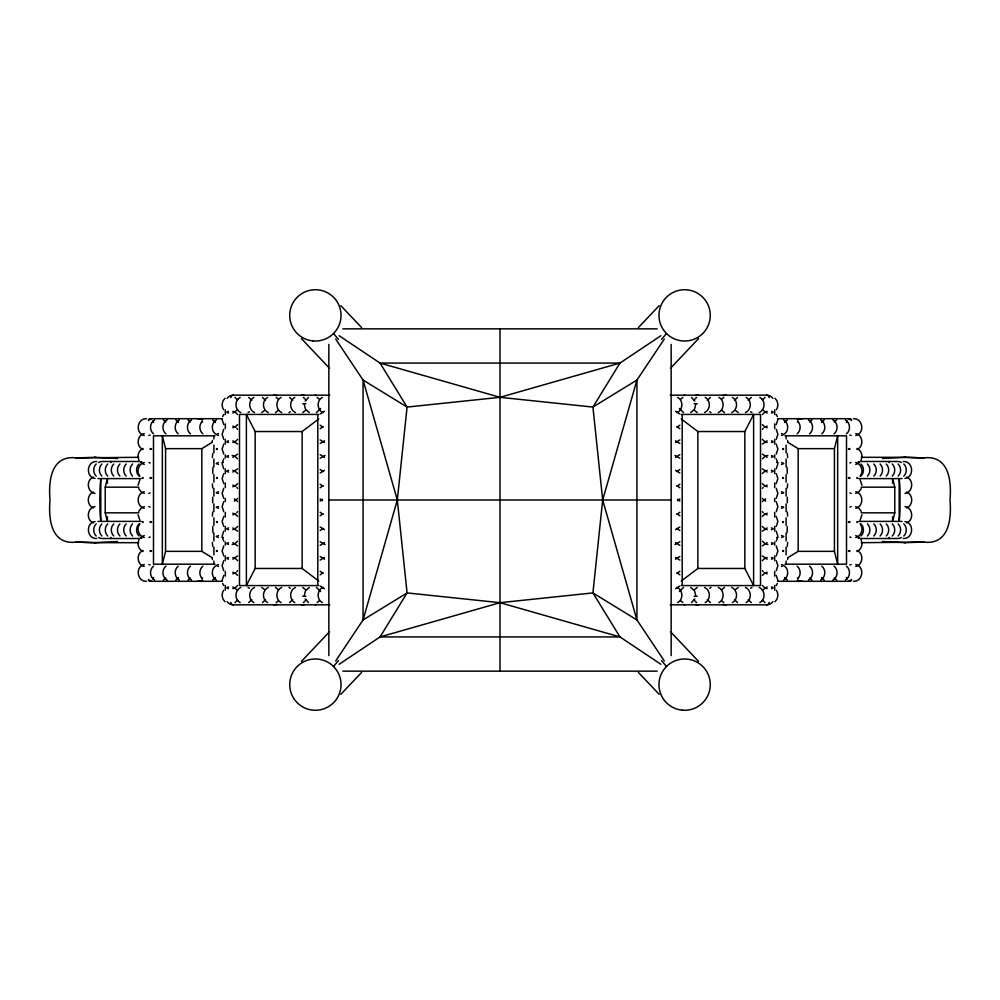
<?xml version="1.0" encoding="UTF-8"?>
<svg xmlns="http://www.w3.org/2000/svg" width="1000" height="1000" viewBox="0 0 1000 1000"><rect width="100%" height="100%" fill="white"/><g stroke="black" fill="none" stroke-linecap="round" stroke-linejoin="round"><path stroke-width="1.5" d="M138.038 485.238L139.887 479.9M212.262 441.75L212.362 440.363M212.362 483.85L212.7 487.95M212.362 542.362L212.7 546.475M787.638 457.638L787.3 453.525M787.638 516.15L787.3 512.05M787.638 559.637L787.738 558.25M861.963 514.763L860.113 520.1M223.762 458.812L222.125 463.825L223.762 468.85M222.125 580.45L223.762 575.425M304.3 595.2L305.525 590.812L309.237 587.45M695.7 404.8L694.475 409.188L690.763 412.55M777.875 419.55L776.237 424.575M776.237 541.188L777.875 536.175L776.237 531.15M212.7 453.525L212.362 457.638M212.7 497.275L212.7 502.725M212.7 512.05L212.362 516.15M212.7 526.538L212.938 532.612M787.3 473.462L787.062 467.388M787.3 487.95L787.638 483.85M787.3 502.725L787.3 497.275M787.3 546.475L787.638 542.362M165.575 551.35L162.338 564.188L162.338 435.812L165.575 448.65L165.575 551.35L201.825 551.35L212.288 557.762M834.425 448.65L837.663 435.812L837.663 564.188L834.425 551.35L834.425 448.65L798.175 448.65L787.712 442.238M107.4 516.812L107.4 521.4L105.225 512.837L105.225 487.163L107.4 478.6L107.4 483.188M892.6 483.188L892.6 478.6L894.775 487.163L894.775 512.837L892.6 521.4L892.6 516.812M212.938 467.388L212.7 473.462M787.062 532.612L787.3 526.538M222.675 416.525L223.762 414.538M777.325 583.475L776.237 585.462M138.713 511.413L141.1 508.2L144.275 506.538M139 539.8C136.713 543.938 138.65 549.65 143 551.512M861 460.2C863.288 456.062 861.35 450.35 857 448.488M861.287 488.587L858.9 491.8L855.725 493.462M255.15 568.462L246.388 585.575L246.388 414.425L255.15 431.538L255.15 568.462L302.137 568.462L318.762 581.075M333.525 666.475L338.537 660.537M666.438 333.587L661.462 339.462M744.85 431.538L753.612 414.425L753.612 585.575L744.85 568.462L744.85 431.538L697.862 431.538L681.237 418.925M305.15 401.075L308.562 397.4M320.562 408.525L316.462 412.55M679.438 591.475L683.538 587.45M694.85 598.925L691.438 602.6M335.7 660.913L363.075 619.938L397.312 500L407.075 407.075L380.062 363.075L339.087 335.7M664.3 339.087L636.925 380.062L602.688 500L592.925 592.925L619.938 636.925L660.913 664.3M223.762 429.3L222.125 434.312L223.762 439.325M223.762 444.05L222.125 449.075L223.762 454.087M223.762 473.575L222.125 478.587L223.762 483.6M223.762 488.325L222.125 493.35L223.762 498.363M223.762 501.637L222.125 506.65L223.762 511.675M223.762 516.4L222.125 521.413L223.762 526.425M223.762 531.15L222.125 536.175L223.762 541.188M223.762 545.913L222.125 550.925L223.762 555.95M223.762 560.675L222.125 565.688L223.762 570.7M223.762 590.188C221.15 593.625 221.788 598.962 225.125 601.688M251.762 599.6L248.725 602.6M265.512 599.6L262.462 602.6M292.688 599.6L289.65 602.6M306.438 599.6L303.4 602.6M693.562 400.4L696.6 397.4M707.312 400.4L710.35 397.4M734.488 400.4L737.537 397.4M748.238 400.4L751.275 397.4M776.237 409.812C778.85 406.375 778.213 401.037 774.875 398.312M776.237 439.325L777.875 434.312L776.237 429.3M776.237 454.087L777.875 449.075L776.237 444.05M776.237 468.85L777.875 463.825L776.237 458.812M776.237 483.6L777.875 478.587L776.237 473.575M776.237 498.363L777.875 493.35L776.237 488.325M776.237 511.675L777.875 506.65L776.237 501.637M776.237 526.425L777.875 521.413L776.237 516.4M776.237 555.95L777.875 550.925L776.237 545.913M776.237 570.7L777.875 565.688L776.237 560.675M139.887 523.925C136.075 528.387 138.525 536.125 144.275 537.487M153.675 577.525L152.562 578.85M178.538 577.525L175.825 580.037M215.463 577.525L212.75 580.037M784.538 422.475L787.25 419.963M821.462 422.475L824.175 419.963M846.325 422.475L847.438 421.15M860.113 476.075C863.925 471.613 861.475 463.875 855.725 462.512M237.587 409.812L232.85 413.025M237.587 424.575L236.775 425.487M237.587 439.325L236.775 440.25M237.587 454.087L232.85 457.3M237.587 468.85L232.85 472.062M237.587 483.6L236.775 484.525M237.587 498.363L236.775 499.275M237.587 511.675L236.775 512.587M237.587 526.425L236.775 527.35M237.587 541.188L234.975 543.575L232.2 544.562M237.587 555.95L232.85 559.163M237.587 570.7L236.775 571.625M237.587 585.462L236.775 586.375M237.587 600.212L234.975 602.6M762.412 399.787L765.025 397.4M762.412 414.538L763.225 413.625M762.412 429.3L763.225 428.375M762.412 444.05L767.15 440.838M762.412 458.812L765.025 456.425L767.8 455.438M762.412 473.575L763.225 472.65M762.412 488.325L763.225 487.413M762.412 501.637L763.225 500.725M762.412 516.4L763.225 515.475M762.412 531.15L767.15 527.938M762.412 545.913L767.15 542.7M762.412 560.675L763.225 559.75M762.412 575.425L763.225 574.513M762.412 590.188L767.15 586.975M165.7 578.075L163.388 580.037M190.387 578.075L188.075 580.037M202.638 578.075L201.925 578.85M797.362 421.925L798.075 421.15M809.613 421.925L811.925 419.963M834.3 421.925L836.612 419.963M96.175 464C92.888 467.163 92.888 472.938 96.175 476.1M101.862 464C98.575 467.163 98.575 472.938 101.862 476.1M107.737 464C104.45 467.163 104.45 472.938 107.737 476.1M113.75 464C110.475 467.163 110.475 472.938 113.75 476.1M119.913 464C116.625 467.163 116.625 472.938 119.913 476.1M126.188 464C122.9 467.163 122.9 472.938 126.188 476.1M132.55 464C129.275 467.163 129.275 472.938 132.55 476.1M139 464C135.725 467.163 135.725 472.938 139 476.1M96.175 523.9C92.888 527.062 92.888 532.837 96.175 536M101.862 523.9C98.575 527.062 98.575 532.837 101.862 536M107.737 523.9C104.45 527.062 104.45 532.837 107.737 536M113.75 523.9C110.475 527.062 110.475 532.837 113.75 536M119.913 523.9C116.625 527.062 116.625 532.837 119.913 536M126.188 523.9C122.9 527.062 122.9 532.837 126.188 536M132.55 523.9C129.275 527.062 129.275 532.837 132.55 536M139 523.9C135.725 527.062 135.725 532.837 139 536M861 476.1C864.275 472.938 864.275 467.163 861 464M867.45 476.1C870.725 472.938 870.725 467.163 867.45 464M873.812 476.1C877.1 472.938 877.1 467.163 873.812 464M880.088 476.1C883.375 472.938 883.375 467.163 880.088 464M886.25 476.1C889.525 472.938 889.525 467.163 886.25 464M892.262 476.1C895.55 472.938 895.55 467.163 892.262 464M898.138 476.1C901.425 472.938 901.425 467.163 898.138 464M903.825 476.1C907.113 472.938 907.113 467.163 903.825 464M861 536C864.275 532.837 864.275 527.062 861 523.9M867.45 536C870.725 532.837 870.725 527.062 867.45 523.9M873.812 536C877.1 532.837 877.1 527.062 873.812 523.9M880.088 536C883.375 532.837 883.375 527.062 880.088 523.9M886.25 536C889.525 532.837 889.525 527.062 886.25 523.9M892.262 536C895.55 532.837 895.55 527.062 892.262 523.9M898.138 536C901.425 532.837 901.425 527.062 898.138 523.9M903.825 536C907.113 532.837 907.113 527.062 903.825 523.9M301.425 661.413L329.525 631.712M698.575 338.587L670.475 368.288M659.225 305.613L638.375 327.6M340.775 694.388L361.625 672.4M202.4 421.15C198.825 424.475 199.075 430.8 202.9 433.837M797.6 578.85C801.175 575.525 800.925 569.2 797.1 566.163M264.613 410.387L261.788 412.55M278.363 410.387L275.538 412.55M305.538 410.387L302.725 412.55M320.163 413.963L324.438 411.325M320.163 428.725L322.987 426.562M320.163 443.475L324.438 440.838M320.163 458.237L325.075 455.438M320.163 473L324.438 470.35M320.163 487.75L322.987 485.588M320.163 501.062L322.312 499.25M320.163 515.825L322.987 513.663M320.163 530.575L322.987 528.413M320.163 545.337L324.438 542.7M278.363 600.788L276.212 602.6M320.163 560.1L324.438 557.45M320.163 574.85L322.987 572.688M319.288 600.788L317.15 602.6M680.713 399.212L682.85 397.4M679.837 425.15L677.013 427.312M679.837 439.9L675.562 442.55M721.637 399.212L723.787 397.4M679.837 454.663L675.562 457.3M679.837 469.425L677.013 471.587M679.837 484.175L677.013 486.337M679.837 498.938L677.688 500.75M679.837 512.25L677.013 514.412M679.837 527L675.562 529.65M679.837 541.763L674.925 544.562M679.837 556.525L675.562 559.163M679.837 571.275L677.013 573.438M679.837 586.038L675.562 588.675M694.463 589.612L697.275 587.45M721.637 589.612L724.463 587.45M735.387 589.612L738.213 587.45M225.125 398.312C221.788 401.037 221.15 406.375 223.762 409.812M774.875 601.688C778.213 598.962 778.85 593.625 776.237 590.188M153.537 566.163C149.1 569.612 149.637 577.388 154.637 580.037M165.963 566.163C161.525 569.612 162.062 577.388 167.062 580.037M178.212 566.163C173.775 569.612 174.312 577.388 179.325 580.037M190.463 566.163C186.038 569.612 186.562 577.388 191.575 580.037M202.9 566.163C199.075 569.2 198.825 575.525 202.4 578.85M215.325 566.163C210.888 569.612 211.425 577.388 216.438 580.037M784.675 433.837C789.112 430.387 788.575 422.612 783.562 419.963M797.1 433.837C800.925 430.8 801.175 424.475 797.6 421.15M809.538 433.837C813.962 430.387 813.438 422.612 808.425 419.963M821.787 433.837C826.225 430.387 825.688 422.612 820.675 419.963M834.038 433.837C838.475 430.387 837.938 422.612 832.938 419.963M846.462 433.837C850.9 430.387 850.362 422.612 845.362 419.963M236.225 426.037L232.85 427.788M236.225 440.8L232.85 442.55M236.225 485.075L232.85 486.812M236.225 499.837L234.288 501.1M236.225 527.9L232.85 529.65M236.225 586.938L232.85 588.675M763.775 413.062L767.15 411.325M763.775 472.1L767.15 470.35M763.775 500.163L765.713 498.9M763.775 514.925L767.15 513.188M763.775 559.2L767.15 557.45M763.775 573.962L767.15 572.212M255.15 431.538L302.137 431.538L318.762 418.925M681.237 581.075L697.862 568.462L744.85 568.462M141.1 537.175L144.275 535.525M858.9 462.825L855.725 464.475M660.913 335.7L619.938 363.075L500 397.312L407.075 407.075L363.075 380.062L335.7 339.087M339.087 664.3L380.062 636.925L500 602.688L592.925 592.925L636.925 619.938L664.3 660.913M240.138 397.4C234.288 400.5 234.7 409.988 240.812 412.55M253.875 397.4C248.038 400.5 248.45 409.988 254.562 412.55M267.625 397.4C261.788 400.5 262.2 409.988 268.312 412.55M249.363 411.775L248.038 412.55M281.062 397.4C275.212 400.5 275.637 409.988 281.75 412.55M294.812 397.4C288.962 400.5 289.387 409.988 295.5 412.55M290.3 411.775L288.975 412.55M322.312 397.4C316.462 400.5 316.887 409.988 322.987 412.55M235.613 513.638L232.85 514.888M235.613 572.663L232.85 573.925M764.388 427.337L767.15 426.075M764.388 486.362L767.15 485.112M677.688 602.6C683.538 599.5 683.112 590.013 677.013 587.45M709.7 588.225L711.025 587.45M705.188 602.6C711.038 599.5 710.612 590.013 704.5 587.45M718.938 602.6C724.788 599.5 724.362 590.013 718.25 587.45M750.638 588.225L751.963 587.45M732.375 602.6C738.213 599.5 737.8 590.013 731.688 587.45M746.125 602.6C751.963 599.5 751.55 590.013 745.438 587.45M759.862 602.6C765.713 599.5 765.3 590.013 759.188 587.45M165.575 448.65L201.825 448.65L212.288 442.238M787.712 557.762L798.175 551.35L834.425 551.35M154.637 419.963C149.637 422.612 149.1 430.387 153.537 433.837M167.062 419.963C162.062 422.612 161.525 430.387 165.963 433.837M179.325 419.963C174.312 422.612 173.775 430.387 178.212 433.837M191.575 419.963C186.562 422.612 186.038 430.387 190.463 433.837M151.525 448.725L150.162 449.513M216.438 419.963C211.425 422.612 210.888 430.387 215.325 433.837M151.525 477.713L150.162 478.5M151.525 521.737L150.162 522.525M151.525 550.725L150.162 551.512M848.475 449.275L849.837 448.488M848.475 478.263L849.837 477.475M848.475 522.288L849.837 521.5M783.562 580.037C788.575 577.388 789.112 569.612 784.675 566.163M848.475 551.275L849.837 550.487M808.425 580.037C813.438 577.388 813.962 569.612 809.538 566.163M820.675 580.037C825.688 577.388 826.225 569.612 821.787 566.163M832.938 580.037C837.938 577.388 838.475 569.612 834.038 566.163M845.362 580.037C850.362 577.388 850.9 569.612 846.462 566.163M316.238 604.525L315.225 604.825M683.713 395.5L684.85 395.175M143 448.488C138.65 450.35 136.713 456.062 139 460.2M216.438 434.45L218.5 433.525M143 477.475L142.213 477.925L143 478.5M216.438 448.938L217.225 448.488M216.438 463.438L218.5 462.512M217.225 477.475L216.438 477.925L217.225 478.5M143 521.5L142.213 521.95L143 522.525M216.438 492.7L218.5 491.763M216.438 507.463L218.5 506.538M143 550.487C135.95 553.3 136.812 564.812 144.275 566.475M217.225 521.5L216.438 521.95L217.225 522.525M216.438 536.45L218.5 535.525M216.438 550.938L217.225 550.487M216.438 565.438L218.5 564.513M783.562 434.562L781.5 435.487M782.775 449.513L783.562 449.062M783.562 463.55L781.5 464.475M782.775 478.5L783.562 478.05L782.775 477.475M857 449.513C864.05 446.7 863.188 435.188 855.725 433.525M783.562 492.537L781.5 493.462M783.562 507.3L781.5 508.237M857 478.5L857.788 478.05L857 477.475M782.775 522.525L783.562 522.075L782.775 521.5M783.562 536.562L781.5 537.487M782.775 551.512L783.562 551.062M857 522.525L857.788 522.075L857 521.5M783.562 565.55L781.5 566.475M857 551.512C861.35 549.65 863.288 543.938 861 539.8M240.812 587.45C234.7 590.013 234.288 599.5 240.138 602.6M254.562 587.45C248.45 590.013 248.038 599.5 253.875 602.6M268.312 587.45C262.2 590.013 261.788 599.5 267.625 602.6M281.75 587.45C275.637 590.013 275.212 599.5 281.062 602.6M295.5 587.45C289.387 590.013 288.962 599.5 294.812 602.6M322.987 587.45C316.887 590.013 316.462 599.5 322.312 602.6M677.013 412.55C683.112 409.988 683.538 400.5 677.688 397.4M704.5 412.55C710.612 409.988 711.038 400.5 705.188 397.4M718.25 412.55C724.362 409.988 724.788 400.5 718.938 397.4M731.688 412.55C737.8 409.988 738.213 400.5 732.375 397.4M745.438 412.55C751.55 409.988 751.963 400.5 746.125 397.4M759.188 412.55C765.3 409.988 765.713 400.5 759.862 397.4M93.438 477.113C85.825 479.812 87 492.262 95.05 493.413M141.012 462.5L141.775 462.137M93.438 492.1C86.575 494.55 86.575 505.45 93.438 507.9M906.562 507.9C913.425 505.45 913.425 494.55 906.562 492.1M858.225 537.863L858.988 537.5M906.562 522.888C914.175 520.188 913 507.738 904.95 506.587M144.275 433.525C136.812 435.188 135.95 446.7 143 449.513M148.887 435.487L150.162 435.012M144.275 462.512C138.525 463.875 136.075 471.613 139.887 476.075M144.275 491.763C136.175 493.562 136.175 506.438 144.275 508.237M148.887 493.462L150.162 492.987M148.887 537.487L150.162 537.013M144.275 564.513C135.037 566.575 136.912 581.812 146.588 581.3M855.725 435.487C864.963 433.425 863.088 418.188 853.413 418.7M849.837 462.987L851.112 462.512M849.837 507.013L851.112 506.538M855.725 508.237C863.825 506.438 863.825 493.562 855.725 491.763M855.725 537.487C861.475 536.125 863.925 528.387 860.113 523.925M849.837 564.987L851.112 564.513M855.725 566.475C863.188 564.812 864.05 553.3 857 550.487M227.062 411.8L228.5 411.325M227.062 441.312L228.5 440.838M227.062 456.075L228.5 455.6M227.062 470.838L228.5 470.35M227.062 528.413L228.5 527.938M227.062 543.175L228.5 542.7M227.062 557.938L228.5 557.45M227.062 587.45L228.5 586.975M771.5 413.025L772.938 412.55M771.5 442.55L772.938 442.062M771.5 457.3L772.938 456.825M771.5 472.062L772.938 471.587M771.5 529.65L772.938 529.163M771.5 544.4L772.938 543.925M771.5 559.163L772.938 558.688M771.5 588.675L772.938 588.2M202.638 580.513L197.625 581.3M797.362 419.487L802.375 418.7M95.05 506.587C87 507.738 85.825 520.188 93.438 522.888M95.05 521.562C85.288 522.975 86.725 539.05 96.713 538.513M140.262 538.35L141.875 537.863M858.125 462.137L859.737 461.65M904.95 478.438C914.712 477.025 913.275 460.95 903.288 461.488M904.95 493.413C913 492.262 914.175 479.812 906.562 477.113M723 395.5L726.1 395.175M277 604.5L273.9 604.825M222.15 537.65L223.113 537.487M776.888 462.512L777.85 462.35M117.513 541.475L94.462 542.688L75.5 542.087M882.487 458.525L905.537 457.312L924.5 457.912M146.588 418.7C136.912 418.188 135.037 433.425 144.275 435.487M853.413 581.3C863.088 581.812 864.963 566.575 855.725 564.513M96.713 461.488C86.725 460.95 85.288 477.025 95.05 478.438M903.288 538.513C913.275 539.05 914.712 522.975 904.95 521.562M75.5 457.912L138.713 457.312M95.7 457.312L76.625 457.912C50.925 454.7 48.375 480.913 50 500C48.375 519.087 50.925 545.3 76.625 542.087L95.7 542.688M904.3 542.688L923.375 542.087C949.075 545.3 951.625 519.087 950 500C951.625 480.913 949.075 454.7 923.375 457.912L904.3 457.312M861.287 542.688L924.5 542.087M342.85 328.85L657.15 328.85M227.075 398.338A8.562 7.825 -90 0 1 233.15 395.175L329.75 395.175M670.25 395.175L766.85 395.175A8.562 7.825 -90 0 1 772.925 398.338M302.762 403.725L305.875 403.725M694.125 403.725L697.237 403.725M318.55 414.425L239.488 414.425L239.488 585.575L318.55 585.575M681.45 414.425L760.512 414.425L760.512 585.575L681.45 585.575M148.463 419.663A8.562 6.9 -90 0 1 151.637 418.7L222.537 418.7M777.463 418.7L848.363 418.7A8.562 6.9 -90 0 1 851.538 419.663M215 435.812L153.488 435.812L153.488 564.188L215 564.188M785 435.812L846.513 435.812L846.513 564.188L785 564.188M861.287 457.312L905.537 457.312M139.7 461.488L102.287 461.488A8.562 7.975 90 0 0 98.5 462.525M860.3 461.488L897.712 461.488A8.562 7.975 -90 0 1 901.5 462.525M97.963 478.6L141.062 478.6M858.938 478.6L902.038 478.6M105.225 487.163L138.875 487.163M861.125 487.163L894.775 487.163M328.85 500L671.15 500M105.225 512.837L138.875 512.837M861.125 512.837L894.775 512.837M97.963 521.4L141.062 521.4M858.938 521.4L902.038 521.4M139.7 538.513L102.287 538.513A8.562 7.975 -90 0 1 98.5 537.475M860.3 538.513L897.712 538.513A8.562 7.975 90 0 0 901.5 537.475M94.462 542.688L138.713 542.688M148.463 580.337A8.562 6.9 -90 0 0 151.637 581.3L222.525 581.3M777.475 581.3L848.363 581.3A8.562 6.9 -90 0 0 851.538 580.337M302.762 596.275L305.875 596.275M694.125 596.275L697.237 596.275M227.075 601.663A8.562 7.825 -90 0 0 233.15 604.825L329.75 604.825M670.25 604.825L766.85 604.825A8.562 7.825 -90 0 0 772.925 601.663M342.85 671.15L657.15 671.15M273.9 395.175L277 395.5M197.625 418.7L202.638 419.487M802.375 581.3L797.362 580.513M726.1 604.825L723 604.5M315.15 395.175L316.288 395.5M684.812 604.825L683.8 604.55M94.462 457.312L117.513 458.525M905.537 542.688L882.487 541.475M776.888 537.487L777.85 537.65M222.15 462.35L223.113 462.512M674.925 455.438L679.837 458.237M767.8 544.562L765.025 543.575L762.412 541.188M232.2 455.438L234.975 456.425L237.587 458.812M325.075 544.562L320.163 541.763M858.125 537.863L859.737 538.35M140.262 461.65L141.875 462.137M771.5 411.325L772.938 411.8M767.15 413.025L762.412 409.812M767.15 427.788L763.775 426.037M771.5 440.838L772.938 441.312M675.562 411.325L679.837 413.963M767.15 442.55L763.775 440.8M771.5 455.6L772.938 456.075M767.15 457.3L762.412 454.087M771.5 470.35L772.938 470.838M675.562 440.838L679.837 443.475M767.15 472.062L762.412 468.85M767.15 486.812L763.775 485.075M675.562 470.35L679.837 473M767.15 514.888L764.388 513.638M771.5 527.938L772.938 528.413M767.15 529.65L763.775 527.9M771.5 542.7L772.938 543.175M771.5 557.45L772.938 557.938M767.15 559.163L762.412 555.95M675.562 542.7L679.837 545.337M767.15 573.925L764.388 572.663M771.5 586.975L772.938 587.45M675.562 557.45L679.837 560.1M232.85 411.325L236.225 413.062M767.15 588.675L763.775 586.938M324.438 442.55L320.163 439.9M227.062 412.55L228.5 413.025M232.85 426.075L235.613 427.337M324.438 457.3L320.163 454.663M232.85 440.838L237.587 444.05M227.062 442.062L228.5 442.55M227.062 456.825L228.5 457.3M232.85 470.35L236.225 472.1M227.062 471.587L228.5 472.062M232.85 485.112L235.613 486.362M324.438 529.65L320.163 527M232.85 513.188L236.225 514.925M232.85 527.938L237.587 531.15M324.438 559.163L320.163 556.525M227.062 529.163L228.5 529.65M232.85 542.7L237.587 545.913M227.062 543.925L228.5 544.4M232.85 557.45L236.225 559.2M324.438 588.675L320.163 586.038M227.062 558.688L228.5 559.163M232.85 572.212L236.225 573.962M232.85 586.975L237.587 590.188M227.062 588.2L228.5 588.675M849.837 435.012L851.112 435.487M781.5 433.525L783.562 434.45M781.5 462.512L783.562 463.438M849.837 492.987L851.112 493.462M855.725 506.538L858.9 508.2L861.287 511.413M781.5 491.763L783.562 492.7M781.5 506.538L783.562 507.463M855.725 535.525L858.9 537.175M849.837 537.013L851.112 537.487M781.5 535.525L783.562 536.45M781.5 564.513L783.562 565.438M218.5 435.487L216.438 434.562M218.5 464.475L216.438 463.55M148.887 462.512L150.162 462.987M144.275 464.475L141.1 462.825M218.5 493.462L216.438 492.537M218.5 508.237L216.438 507.3M144.275 493.462L141.1 491.8L138.713 488.587M148.887 506.538L150.162 507.013M218.5 537.487L216.438 536.562M218.5 566.475L216.438 565.55M148.887 564.513L150.162 564.987M858.225 462.137L858.988 462.5M141.012 537.5L141.775 537.863M751.963 412.55L750.638 411.775M738.213 412.55L735.387 410.387M724.463 412.55L721.637 410.387M711.025 412.55L709.7 411.775M697.275 412.55L694.463 410.387M683.538 412.55L679.438 408.525M677.013 426.562L679.837 428.725M765.713 501.1L763.775 499.837M677.013 485.588L679.837 487.75M677.013 513.663L679.837 515.825M677.013 528.413L679.837 530.575M677.013 572.688L679.837 574.85M690.763 587.45L694.475 590.812L695.7 595.2M309.237 412.55L305.525 409.188L304.3 404.8M322.987 427.312L320.163 425.15M322.987 471.587L320.163 469.425M322.987 486.337L320.163 484.175M322.987 514.412L320.163 512.25M234.288 498.9L236.225 500.163M322.987 573.438L320.163 571.275M316.462 587.45L320.562 591.475M302.725 587.45L305.538 589.612M288.975 587.45L290.3 588.225M275.538 587.45L278.363 589.612M261.788 587.45L264.613 589.612M248.038 587.45L249.363 588.225M849.837 449.513L848.475 448.725M849.837 478.5L848.475 477.713M782.775 448.488L783.562 448.938M849.837 522.525L848.475 521.737M849.837 551.512L848.475 550.725M782.775 550.487L783.562 550.938M216.438 449.062L217.225 449.513M150.162 448.488L151.525 449.275M150.162 477.475L151.525 478.263M216.438 551.062L217.225 551.512M150.162 521.5L151.525 522.288M150.162 550.487L151.525 551.275M836.612 580.037L834.3 578.075M824.175 580.037L821.462 577.525M811.925 580.037L809.613 578.075M787.25 580.037L784.538 577.525M212.75 419.963L215.463 422.475M188.075 419.963L190.387 421.925M175.825 419.963L178.538 422.475M163.388 419.963L165.7 421.925M691.438 397.4L694.85 401.075M677.688 499.25L679.837 501.062M765.025 602.6L762.412 600.212M751.275 602.6L748.238 599.6M737.537 602.6L734.488 599.6M723.787 602.6L721.637 600.788M710.35 602.6L707.312 599.6M696.6 602.6L693.562 599.6M682.85 602.6L680.713 600.788M317.15 397.4L319.288 399.212M303.4 397.4L306.438 400.4M289.65 397.4L292.688 400.4M276.212 397.4L278.363 399.212M262.462 397.4L265.512 400.4M248.725 397.4L251.762 400.4M234.975 397.4L237.587 399.787M322.312 500.75L320.163 498.938M308.562 602.6L305.15 598.925M763.225 425.487L762.412 424.575M763.225 440.25L762.412 439.325M763.225 484.525L762.412 483.6M763.225 499.275L762.412 498.363M763.225 512.587L762.412 511.675M763.225 527.35L762.412 526.425M763.225 571.625L762.412 570.7M763.225 586.375L762.412 585.462M236.775 413.625L237.587 414.538M236.775 428.375L237.587 429.3M236.775 472.65L237.587 473.575M236.775 487.413L237.587 488.325M236.775 500.725L237.587 501.637M236.775 515.475L237.587 516.4M236.775 559.75L237.587 560.675M236.775 574.513L237.587 575.425M670.475 631.712L698.575 661.413M361.625 327.6L340.775 305.613M638.375 672.4L659.225 694.388M329.525 368.288L301.425 338.587M847.438 578.85L846.325 577.525M798.075 578.85L797.362 578.075M201.925 421.15L202.638 421.925M152.562 421.15L153.675 422.475M661.462 660.537L666.475 666.475M338.537 339.462L333.562 333.587M860.113 479.9L861.963 485.238M139.887 520.1L138.038 514.763M776.237 414.538L777.325 416.525M776.237 575.425L777.875 580.45M223.762 424.575L222.125 419.55M223.762 585.462L222.675 583.475M787.638 440.363L787.738 441.75M212.262 558.25L212.362 559.637M889.112 461.488L889.112 462.562M889.112 537.438L889.112 538.513M798.175 448.65L798.175 551.35M786.1 435.812L786.1 438.913M786.1 445.1L786.1 452.825M786.1 459.012L786.1 466.75M786.1 474.487L786.1 482.212M786.1 488.4L786.1 496.138M786.1 503.862L786.1 511.6M786.1 517.788L786.1 525.513M786.1 533.25L786.1 540.988M786.1 547.175L786.1 554.9M786.1 561.087L786.1 564.188M774.688 409.938L774.688 414.6M774.688 423.913L774.688 428.575M774.688 439.438L774.688 444.1M774.688 454.975L774.688 458.075M774.688 468.95L774.688 473.6M774.688 482.925L774.688 487.575M774.688 498.45L774.688 501.55M774.688 512.425L774.688 517.075M774.688 526.4L774.688 531.05M774.688 541.925L774.688 545.025M774.688 555.9L774.688 560.562M774.688 571.425L774.688 576.087M774.688 585.4L774.688 590.062M697.862 431.538L697.862 568.462M682.2 414.425L682.2 585.575M671.15 344.412L671.15 655.588M500 328.85L500 671.15M328.85 344.412L328.85 655.588M317.8 414.425L317.8 585.575M302.137 431.538L302.137 568.462M225.312 409.938L225.312 414.6M225.312 423.913L225.312 428.575M225.312 439.438L225.312 444.1M225.312 454.975L225.312 458.075M225.312 468.95L225.312 473.6M225.312 482.925L225.312 487.575M225.312 498.45L225.312 501.55M225.312 512.425L225.312 517.075M225.312 526.4L225.312 531.05M225.312 541.925L225.312 545.025M225.312 555.9L225.312 560.562M225.312 571.425L225.312 576.087M225.312 585.4L225.312 590.062M213.9 435.812L213.9 438.913M213.9 445.1L213.9 452.825M213.9 459.012L213.9 466.75M213.9 474.487L213.9 482.212M213.9 488.4L213.9 496.138M213.9 503.862L213.9 511.6M213.9 517.788L213.9 525.513M213.9 533.25L213.9 540.988M213.9 547.175L213.9 554.9M213.9 561.087L213.9 564.188M201.825 448.65L201.825 551.35M110.887 461.488L110.887 462.562M110.887 537.438L110.887 538.513M698.988 395.5A8.562 7.825 -90 0 0 696.825 395.175A8.562 4.55 90 0 0 695.575 395.5M766.85 395.175A8.562 3.45 -90 0 1 769.287 397.675M769.287 602.325A8.562 3.45 -90 0 1 766.85 604.825M698.988 604.5A8.562 7.825 90 0 1 696.825 604.825A8.562 4.55 -90 0 1 695.575 604.5M848.363 418.7A8.562 5.05 -90 0 1 851.55 420.613M851.55 579.388A8.562 5.05 -90 0 1 848.363 581.3M148.45 420.613A8.562 5.05 -90 0 1 151.637 418.7M151.637 581.3A8.562 5.05 -90 0 1 148.45 579.388M301.012 395.5A8.562 7.825 90 0 1 303.175 395.175A8.562 4.55 -90 0 1 304.425 395.5M230.712 397.675A8.562 3.45 90 0 1 233.15 395.175M233.15 604.825A8.562 3.45 -90 0 1 230.712 602.325M301.012 604.5A8.562 7.825 -90 0 0 303.175 604.825A8.562 4.55 90 0 0 304.425 604.5M99.825 498.888L99.987 510.613A141.375 127.513 -90 0 0 100.312 516.538L100.8 521.4L100.8 478.6L100.237 484.625A148.625 134.05 -90 0 0 100 489.387L99.825 498.888M899.2 518.725L899.2 521.4L899.688 516.538A141.375 127.513 90 0 0 900 510.613L900.013 489.387A148.625 134.05 90 0 0 899.762 484.625L899.2 478.6L899.2 518.725M407.075 592.925L380.062 636.925L619.938 636.925L500 602.688L407.075 592.925L363.075 619.938L363.075 380.062L397.312 500L407.075 592.925M619.938 363.075L592.925 407.075L602.688 500L636.925 619.938L636.925 380.062L592.925 407.075L500 397.312L380.062 363.075L619.938 363.075M294.225 699.137A25.663 25.65 25.2 0 0 338.525 695.688A25.663 25.65 25.2 0 0 313.375 659.05A25.663 25.65 25.2 0 0 294.225 699.137M682.312 710.175A25.663 25.65 -25.2 0 0 707.913 673.85A25.663 25.65 -25.2 0 0 663.662 669.85A25.663 25.65 -25.2 0 0 682.312 710.175M663.475 329.888A25.663 25.65 25.2 0 0 707.775 326.438A25.663 25.65 25.2 0 0 682.625 289.8A25.663 25.65 25.2 0 0 663.475 329.888M313.062 340.925A25.663 25.65 -25.2 0 0 338.663 304.6A25.663 25.65 -25.2 0 0 294.4 300.6A25.663 25.65 -25.2 0 0 313.062 340.925"/></g></svg>
